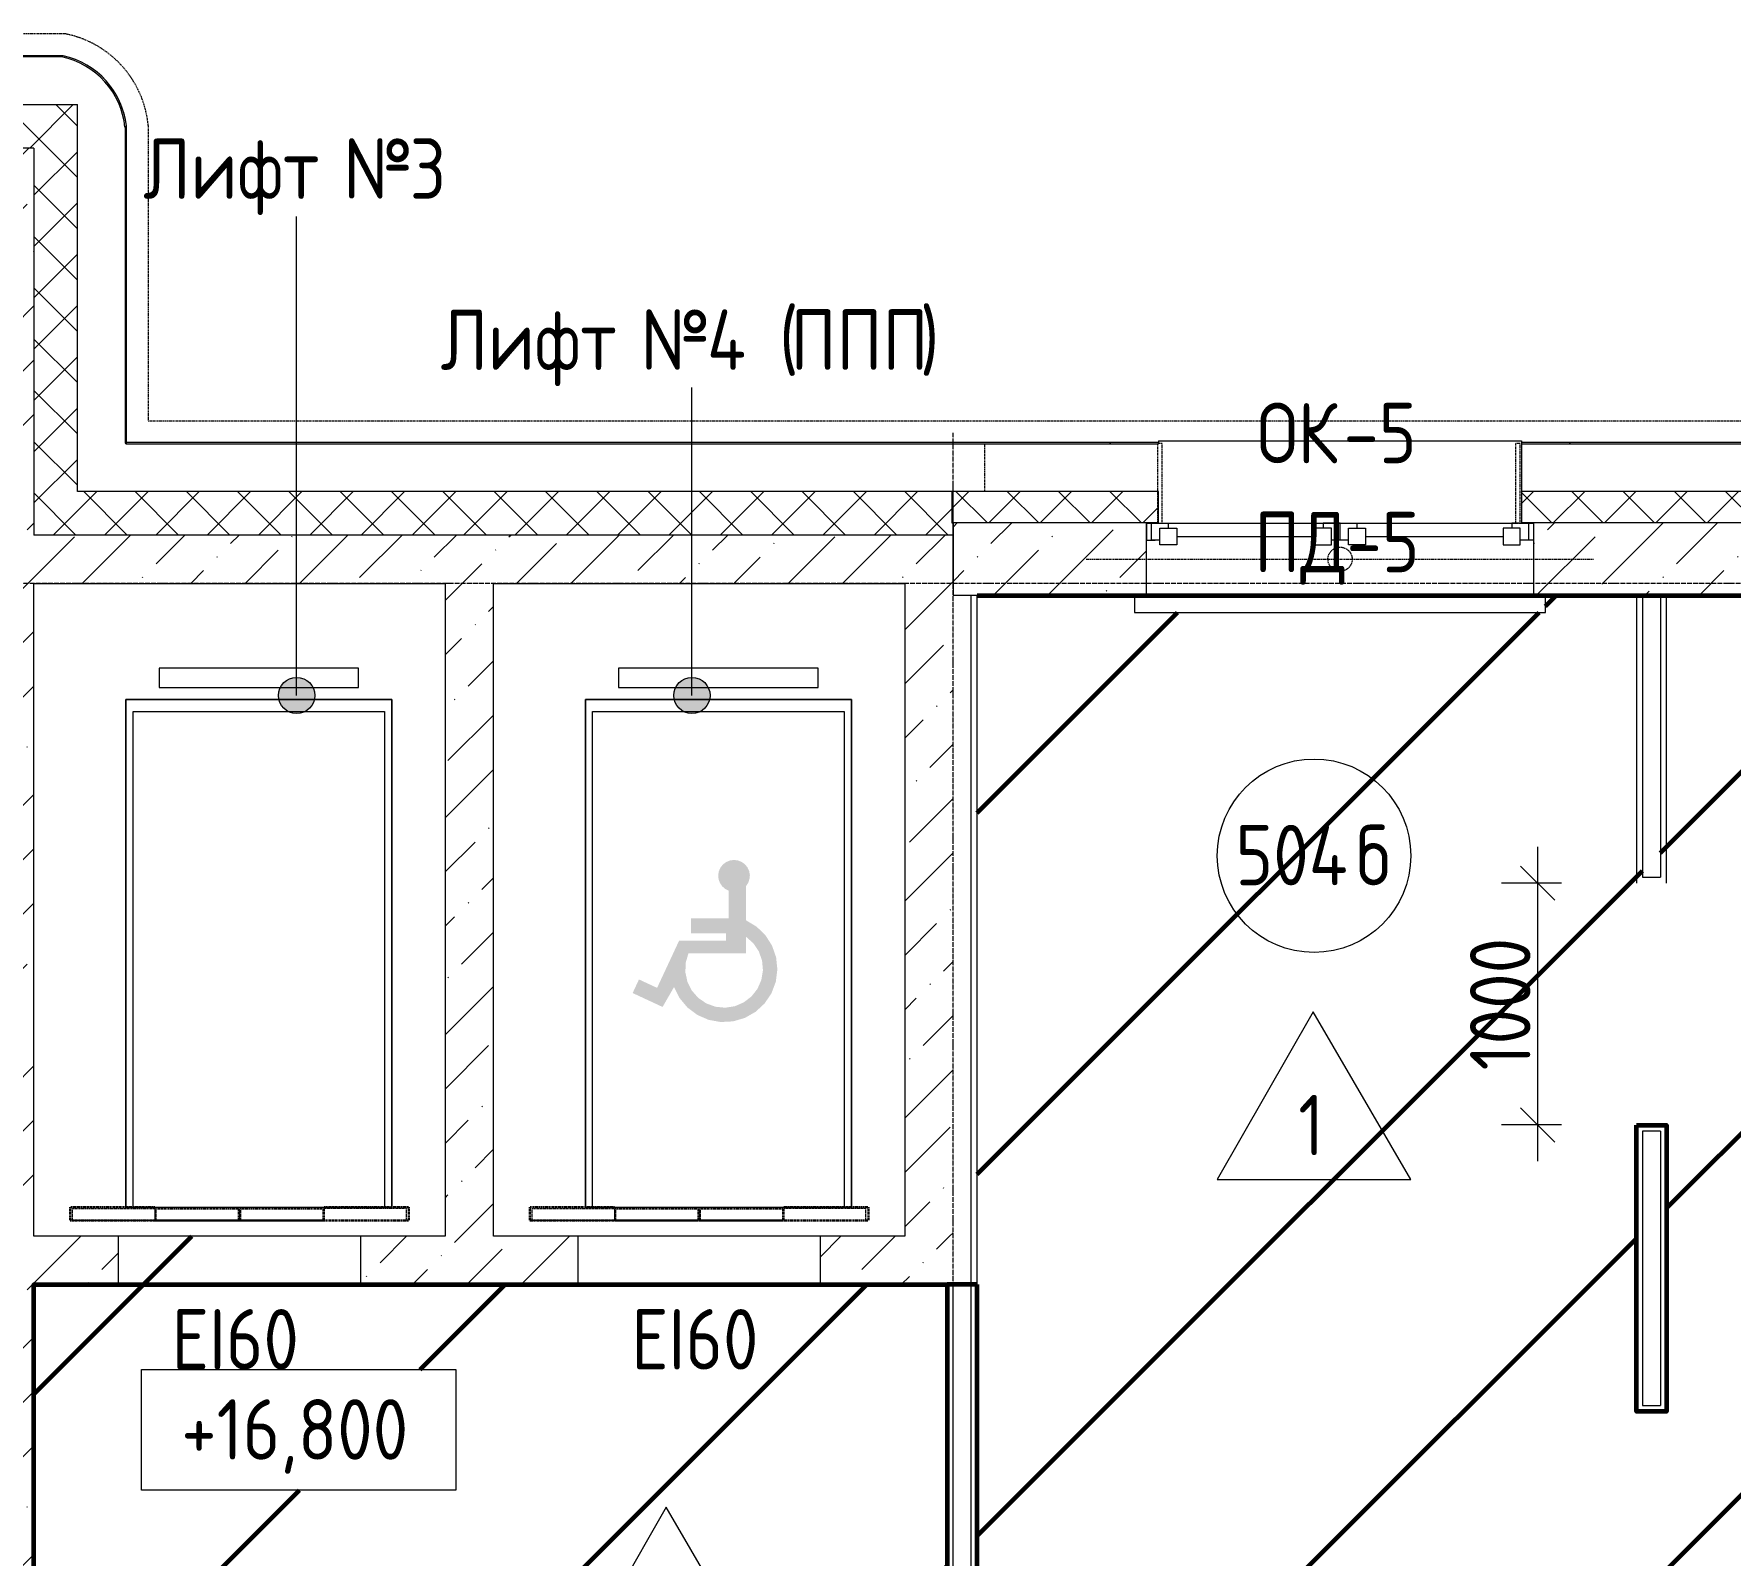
# Model space of a CAD drawing. Header units: millimetres. Extents: x -56773 to 323062, y -262288 to 76460.
# Drawn here: x 45809 to 52822, y -244927 to -238636 of the extents above; entities that cross this region are included whole.
import ezdxf

# ---------------------------------------------------------------- set-up
doc = ezdxf.new("R2010")
doc.units = ezdxf.units.MM
doc.linetypes.add('ADSK_Линия сетки', pattern=[25, 20, -2.5, 0, -2.5])
doc.linetypes.add('ADSK_Невидимые', pattern=[5, 3, -2])
for name, color, linetype, lineweight in [('1.1)Стяжка керамзит  2 этаж', 5, 'Continuous', 60), ('3.1 Штукатурка внешн стен', 5, 'Continuous', 60), ('_ Окна', 7, 'Continuous', 18), ('Аннотация', 7, 'Continuous', 20), ('Марки окон', 7, 'Continuous', 20), ('Марки помещений', 7, 'Continuous', 20), ('Обобщенные модели', 7, 'ADSK_Невидимые', 18), ('Оборудование', 7, 'Continuous', 18), ('Окна', 7, 'Continuous', 9), ('Оси', 7, 'Continuous', 9), ('Отметки', 7, 'Continuous', 9), ('Панели витража', 7, 'Continuous', 9), ('Перекрытие', 7, 'Continuous', 18), ('Размеры', 7, 'Continuous', 9), ('Стены внутренние', 7, 'Continuous', 18), ('Стены наружные', 7, 'Continuous', 18), ('Стены несущие', 7, 'Continuous', 30), ('Стены отделка', 7, 'Continuous', 30), ('Стены штриховка', 7, 'Continuous', 9), ('Узлы', 7, 'Continuous', 18)]:
    doc.layers.add(name, color=color, linetype=linetype, lineweight=lineweight)
doc.styles.add('GOST Common_2', font='', dxfattribs={"width": 0.9, "height": 250})
doc.styles.get('GOST Common_2').set_extended_font_data('GOST Common')
doc.dimstyles.new('ADSK_Основной_2_5_мм', dxfattribs={"dimscale": 304.8, "dimtxt": 251.428749, "dimasz": 0.463911, "dimexe": 0.492126, "dimexo": 0.984252, "dimgap": 0.098425, "dimtad": 1, "dimrnd": 0.01, "dimdsep": 46, "dimtxsty": 'GOST Common_2', "dimblk1": 'OBLIQUE', "dimblk2": 'OBLIQUE', "dimsah": 1, "dimcen": 0.09, "dimdle": 0.492126, "dimazin": 2, "dimtfac": 1, "dimtdec": 4, "dimtix": 1, "dimtmove": 0, "dimatfit": 3, "dimfxl": 1, "dimtvp": 1, "dimtolj": 1, "dimtzin": 0, "dimlwd": 20, "dimlwe": 20, "dimarcsym": 2})
pattern_1 = [(45, (9.36, -250313.7), (84.18955, 308.69595), [396.875, -79.375, 3.353, -76.022])]
pattern_2 = [(45, (9.36, -250313.7), (-106.066, 106.066), []), (135, (9.36, -250313.7), (-106.066, -106.066), [])]

# ---------------------------------------------------------------- blocks, each defined once
blk = doc.blocks.new('AS-Shakhta_lifta-GOST_5746-2003 - Лифт_3_2700х1700 проем 1000-730833-Маркировочный 5-й')
at = {"layer": 'Оборудование'}
h = blk.add_hatch(color=256, dxfattribs=at)
h.paths.add_polyline_path([(-9.5, 464.1), (-60.4, 461.4), (-109.3, 447.2), (-153.5, 422), (-190.9, 387.4), (-219.3, 345.2), (-237.2, 297.5), (-243.7, 247), (-238.5, 196.4), (-221.7, 148.3), (-194.4, 105.3), (-157.9, 69.8), (-114.3, 43.6), (-114.3, -98), (-123.4, -111.8), (-129.1, -131.3), (-130, -144.1), (-127, -160.5), (-120, -175.5), (-109.5, -188.4), (-96, -198.1), (-80.6, -204.2), (-64.1, -206.2), (-47.6, -203.9), (-32.3, -197.6), (-19, -187.7), (-8.6, -174.7), (-1.8, -159.5), (0.9, -143.1), (-0.6, -126.6), (-6.2, -110.9), (-15.5, -97.2), (-28, -86.3), (-42.9, -78.8), (-42.9, 35.4), (113.5, 35.4), (113.5, 97.4), (-31, 97.4), (-31, 128.1), (162.8, 128.1), (253.6, 322.9), (328.5, 288), (354.7, 344.2), (231, 401.8), (183.6, 319.7), (160.7, 365.2), (128, 404.3), (87.2, 434.8), (40.6, 455.1)])
h.paths.add_polyline_path([(-27.9, 404.9), (12.2, 401), (50, 387.2), (83.3, 364.5), (109.8, 334.2), (128, 298.2), (136.6, 258.9), (135.3, 218.6), (123.9, 180), (-114.3, 180), (-114.3, 111.7), (-144.4, 138.5), (-166.9, 171.9), (-180.4, 209.8), (-184, 249.9), (-177.6, 289.7), (-161.5, 326.6), (-136.7, 358.3), (-104.7, 382.9), (-67.7, 398.8)])
at = {"layer": 'Обобщенные модели', "lineweight": 30}
for p, q in [((780, 1285), (-620, 1285)), ((-620, 1230), (-620, 1285)), ((-267, 1235), (-267, 1285)), ((-267, 1285), (77, 1285)), ((77, 1285), (77, 1235)), ((83, 1235), (83, 1285)), ((83, 1285), (427, 1285)), ((427, 1285), (427, 1235)), ((780, 1230), (780, 1285)), ((-270, 1230), (-620, 1230)), ((77, 1235), (-267, 1235)), ((427, 1235), (83, 1235)), ((430, 1230), (780, 1230))]:
    blk.add_line(p, q, dxfattribs=at)
at = {"layer": 'Обобщенные модели', "linetype": 'ADSK_Невидимые', "lineweight": 18}
for p, q in [((-610, 1285), (-610, 1235)), ((-270, 1285), (-610, 1285)), ((-270, 1235), (-270, 1285)), ((430, 1235), (430, 1285)), ((430, 1285), (770, 1285)), ((770, 1285), (770, 1235)), ((-610, 1235), (-270, 1235)), ((770, 1235), (430, 1235))]:
    blk.add_line(p, q, dxfattribs=at)
at = {"layer": 'Оборудование'}
for p, q in [((-550, -870), (-550, 1230)), ((550, 1230), (-550, 1230)), ((-550, 1230), (-550, -870)), ((-520, -820), (-520, 1230)), ((520, 1230), (520, -820)), ((550, 1230), (550, -870)), ((550, -870), (550, 1230)), ((520, -820), (-520, -820)), ((550, -870), (-550, -870)), ((-550, -870), (550, -870))]:
    blk.add_line(p, q, dxfattribs=at)
at = {"layer": 'Узлы'}
for p, q in [((412.5, -920), (-412.5, -920)), ((-412.5, -920), (-412.5, -1000)), ((412.5, -1000), (412.5, -920)), ((-412.5, -1000), (412.5, -1000))]:
    blk.add_line(p, q, dxfattribs=at)
blk = doc.blocks.new('AS-Shakhta_lifta-GOST_5746-2003 - Лифт_3_2700х1700 проем 1001-793162-Маркировочный 5-й')
at = {"layer": 'Обобщенные модели', "lineweight": 30}
for p, q in [((780, 1285), (-620, 1285)), ((-620, 1230), (-620, 1285)), ((-267, 1235), (-267, 1285)), ((-267, 1285), (77, 1285)), ((77, 1285), (77, 1235)), ((83, 1235), (83, 1285)), ((83, 1285), (427, 1285)), ((427, 1285), (427, 1235)), ((780, 1230), (780, 1285)), ((-270, 1230), (-620, 1230)), ((77, 1235), (-267, 1235)), ((427, 1235), (83, 1235)), ((430, 1230), (780, 1230))]:
    blk.add_line(p, q, dxfattribs=at)
at = {"layer": 'Обобщенные модели', "linetype": 'ADSK_Невидимые', "lineweight": 18}
for p, q in [((-610, 1285), (-610, 1235)), ((-270, 1285), (-610, 1285)), ((-270, 1235), (-270, 1285)), ((430, 1235), (430, 1285)), ((430, 1285), (770, 1285)), ((770, 1285), (770, 1235)), ((-610, 1235), (-270, 1235)), ((770, 1235), (430, 1235))]:
    blk.add_line(p, q, dxfattribs=at)
at = {"layer": 'Оборудование'}
for p, q in [((-550, -870), (-550, 1230)), ((550, 1230), (-550, 1230)), ((-550, 1230), (-550, -870)), ((-520, -820), (-520, 1230)), ((520, 1230), (520, -820)), ((550, 1230), (550, -870)), ((550, -870), (550, 1230)), ((520, -820), (-520, -820)), ((550, -870), (-550, -870)), ((-550, -870), (550, -870))]:
    blk.add_line(p, q, dxfattribs=at)
at = {"layer": 'Узлы'}
for p, q in [((412.5, -920), (-412.5, -920)), ((-412.5, -920), (-412.5, -1000)), ((412.5, -1000), (412.5, -920)), ((-412.5, -1000), (412.5, -1000))]:
    blk.add_line(p, q, dxfattribs=at)
blk = doc.blocks.new('ОКНО L03 _2СТ_RS - ОК-5_1600х2000h-3556615-Маркировочный 5-й')
at = {"layer": '_ Окна'}
for p, q in [((-838.1, 149), (-838.1, 79)), ((-838.1, 149), (-833.1, 149)), ((-818.1, 149), (-748.1, 149)), ((-818.1, 79), (-818.1, 149)), ((-748.1, 149), (-748.1, 129)), ((-108.1, 149), (-108.1, 129)), ((-38.1, 149), (-108.1, 149)), ((-38.1, 79), (-38.1, 149)), ((-38.1, 149), (31.9, 149)), ((-38.1, 79), (-38.1, 149)), ((31.9, 149), (31.9, 129)), ((671.9, 149), (671.9, 129)), ((741.9, 149), (671.9, 149)), ((741.9, 79), (741.9, 149)), ((761.9, 149), (756.9, 149)), ((761.9, 149), (761.9, 79)), ((-838.1, 79), (-803.1, 79)), ((-783.1, 79), (-818.1, 79)), ((-783.1, 59), (-783.1, 129)), ((-783.1, 129), (-713.1, 129)), ((-713.1, 129), (-713.1, 59)), ((-713.1, 94), (-143.1, 94)), ((-143.1, 129), (-143.1, 59)), ((-73.1, 129), (-143.1, 129)), ((-73.1, 59), (-73.1, 129)), ((-38.1, 79), (-73.1, 79)), ((-3.1, 79), (-38.1, 79)), ((-3.1, 59), (-3.1, 129)), ((-3.1, 129), (66.9, 129)), ((66.9, 129), (66.9, 59)), ((66.9, 94), (636.9, 94)), ((636.9, 129), (636.9, 59)), ((706.9, 129), (636.9, 129)), ((706.9, 59), (706.9, 129)), ((741.9, 79), (706.9, 79)), ((761.9, 79), (726.9, 79)), ((-713.1, 59), (-783.1, 59)), ((-143.1, 59), (-73.1, 59)), ((66.9, 59), (-3.1, 59)), ((636.9, 59), (706.9, 59))]:
    blk.add_line(p, q, dxfattribs=at)
blk = doc.blocks.new('Подоконник_ - ПД-5-3556619-Маркировочный 5-й')
at = {"layer": 'Окна'}
for p, q in [((-850, -229), (-850, -300)), ((850, -300), (850, -229)), ((-850, -300), (850, -300))]:
    blk.add_line(p, q, dxfattribs=at)
blk = doc.blocks.new('Отлив_ - ОЦC-3495650-Маркировочный 5-й')
at = {"layer": 'Окна'}
for p, q in [((-750, 341), (-750, 333.5)), ((-750, 341), (750, 341)), ((-750, 341), (750, 341)), ((750, 341), (750, 333.5)), ((750, 328.5), (750, 131)), ((-735, 0), (725, 0)), ((745, 0), (750, 0))]:
    blk.add_line(p, q, dxfattribs=at)
blk = doc.blocks.new('Обобщенные модели 10 - Обобщенные модели 10-1218172-Маркировочный 5-й')
at = {"layer": 'Обобщенные модели'}
for p, q in [((49730, 9982.5), (49730, 9785)), ((50465, 9984), (50445, 9984)), ((50445, 9984), (50445, 9654)), ((50465, 9654), (50465, 9984)), ((51945, 9984), (51925, 9984)), ((51925, 9984), (51925, 9654)), ((51945, 9654), (51945, 9984)), ((50445, 9654), (50465, 9654)), ((51925, 9654), (51945, 9654))]:
    blk.add_line(p, q, dxfattribs=at)
blk = doc.blocks.new('Системная панель - 1_Алюминиевая панель гладкая RAL 1013-3033800-Маркировочный 5-й')
at = {"layer": 'Панели витража', "lineweight": 18}
for p, q in [((100, 2.5), (-100, 2.5)), ((-100, 2.5), (-100, -2.5)), ((100, -2.5), (100, 2.5)), ((-100, -2.5), (100, -2.5))]:
    blk.add_line(p, q, dxfattribs=at)
blk = doc.blocks.new('Системная панель - 1_Алюминиевая панель RAL 1013-3049439-Маркировочный 5-й')
at = {"layer": 'Панели витража', "lineweight": 18}
for p, q in [((2035, 2.5), (-2035, 2.5)), ((-2035, 2.5), (-2035, -2.5)), ((2035, -2.5), (2035, 2.5)), ((-2035, -2.5), (2035, -2.5))]:
    blk.add_line(p, q, dxfattribs=at)
blk = doc.blocks.new('Системная панель - 1_Алюминиевая панель RAL 1013-1342559-Маркировочный 5-й')
at = {"layer": 'Панели витража', "lineweight": 18}
for p, q in [((655, 2.5), (-655, 2.5)), ((-655, 2.5), (-655, -2.5)), ((655, -2.5), (655, 2.5)), ((-655, -2.5), (655, -2.5))]:
    blk.add_line(p, q, dxfattribs=at)
blk = doc.blocks.new('Системная панель - 1_Алюминиевая панель RAL 1013-3034049-Маркировочный 5-й')
at = {"layer": 'Панели витража', "lineweight": 18}
for p, q in [((-509.4, 2.5), (1.6, 2.5)), ((-509.4, -2.5), (-509.4, 2.5)), ((509.4, 2.5), (1.6, 2.5)), ((509.4, -2.5), (509.4, 2.5)), ((-509.4, -2.5), (1.6, -2.5)), ((509.4, -2.5), (1.6, -2.5))]:
    blk.add_line(p, q, dxfattribs=at)
blk = doc.blocks.new('Системная панель - 1_Алюминиевая панель RAL 1013-3033803-Маркировочный 5-й')
at = {"layer": 'Панели витража', "lineweight": 18}
for p, q in [((450, 2.5), (-450, 2.5)), ((-450, 2.5), (-450, -2.5)), ((450, -2.5), (450, 2.5)), ((-450, -2.5), (450, -2.5))]:
    blk.add_line(p, q, dxfattribs=at)
blk = doc.blocks.new('Панель изогнутая_маленькая - Панель изогнутая_RAL 1013-3031545-Маркировочный 5-й')
at = {"layer": 'Панели витража', "lineweight": 18}
for p, q in [((-195.2, 3.7), (-195.2, -4)), ((195.2, -4.7), (195.2, 3))]:
    blk.add_line(p, q, dxfattribs=at)
for radius, start, end in [(337.7, 54.59353, 125.2079), (331.4, 53.82205, 125.97368)]:
    blk.add_arc((-0.5, -272.2), radius, start, end, dxfattribs=at)
blk = doc.blocks.new('Обобщенные модели 13 - Обобщенные модели 1-3016844-Маркировочный 5-й')
at = {"layer": 'Обобщенные модели'}
for p, q in [((45930.8, 11677.5), (44700, 11677.5)), ((45918.7, 11587.5), (45921.3, 11587.5)), ((46272.5, 11299.2), (46272.5, 10077.5)), ((46272.5, 10077.5), (61863.3, 10077.5))]:
    blk.add_line(p, q, dxfattribs=at)
for radius, start, end in [(427.7, 5.51168, 78.6758), (337.7, 53.1663, 56.95113), (337.7, 42.64714, 46.8016), (337.7, 32.3251, 36.65207), (337.7, 22.08338, 26.50254), (337.7, 11.88224, 16.35302), (337.7, 6.26616, 6.58737)]:
    blk.add_arc((45846.8, 11258.1), radius, start, end, dxfattribs=at)
blk = doc.blocks.new('BS_Перемычка металлическая - BS_Перемычка металлическая-3881251-Маркировочный 5-й')
at = {"layer": 'Обобщенные модели', "linetype": 'ADSK_Невидимые', "lineweight": 18}
blk.add_line((-1050, 0), (1050, 0), dxfattribs=at)
blk.add_circle((0, 0), 50, dxfattribs=at)
blk = doc.blocks.new('ADSK_Марка_Помещение_ОдноЗначение - Номер-159740-Маркировочный 5-й')
at = {"layer": 'Марки помещений'}
blk.add_circle((0, 0), 4, dxfattribs=at)
blk = doc.blocks.new('_Oblique')
at = {"color": 0, "linetype": 'ByBlock', "lineweight": -2}
blk.add_line((-0.5, -0.5), (0.5, 0.5), dxfattribs=at)
blk = doc.blocks.new('*D6874')
at = {"layer": 'Defpoints', "color": 0, "transparency": 16777216}
for p in [(52026.5, -242148.7), (52424.4, -242148.7), (52424.4, -243148.7)]:
    blk.add_point(p, dxfattribs=at)
at = {"layer": 'Размеры', "color": 0, "lineweight": 20, "transparency": 16777216}
for p, q in [((52026.5, -243298.7), (52026.5, -241998.7)), ((52124.4, -242148.7), (51876.5, -242148.7)), ((52124.4, -243148.7), (51876.5, -243148.7))]:
    blk.add_line(p, q, dxfattribs=at)
at = {"layer": 'Размеры', "color": 0, "lineweight": 20, "transparency": 16777216, "xscale": 141.4, "yscale": 141.4, "zscale": 141.4}
for p, rotation in [((52026.5, -242148.7), 90), ((52026.5, -243148.7), 270)]:
    blk.add_blockref('_Oblique', p, dxfattribs=dict(at, rotation=rotation))
at = {"layer": 'Размеры', "color": 0, "lineweight": 9, "transparency": 16777216, "insert": (51871.5, -242648.7), "char_height": 250, "width": 700.591, "attachment_point": 5, "rotation": 90, "style": 'GOST Common_2'}
blk.add_mtext('\\A1;1000', dxfattribs=at)
blk = doc.blocks.new('ADSK_Марка_Помещение_ТипПола_ГОСТ21-501-2011 - Отделка пола-1456712-Маркировочный 5-й')
at = {"layer": 'Марки помещений'}
for p, q in [((0, 6.934), (-3.965, 0)), ((4.041, 0), (0, 6.934)), ((-3.965, 0), (4.041, 0))]:
    blk.add_line(p, q, dxfattribs=at)
blk = doc.blocks.new('Высотные отметки - Рамка-12095-Маркировочный 5-й')
at = {"layer": 'Аннотация', "lineweight": 20}
for p, q in [((-6.5, 0), (-6.5, 5)), ((-6.5, 5), (6.5, 5)), ((6.5, 5), (6.5, 0)), ((6.5, 0), (-6.5, 0))]:
    blk.add_line(p, q, dxfattribs=at)

msp = doc.modelspace()

# ---------------------------------------------------------------- hatches: boundary and pattern name
at = {"layer": '1.1)Стяжка керамзит  2 этаж', "transparency": 33554687}
h = msp.add_hatch(dxfattribs=at)
h.set_pattern_fill('ANSI31', color=5, scale=333)
h.paths.add_polyline_path([(55409.3615, -240958.7359), (54859.3615, -240958.7359), (54859.3615, -241029.7359), (53159.3615, -241029.7359), (53159.3615, -240958.7359), (52559.3615, -240958.7359), (52534.3615, -240958.7359), (52534.3615, -242123.7359), (52459.3615, -242123.7359), (52459.3615, -240958.7359), (52434.3615, -240958.7359), (52059.3615, -240958.7359), (52059.3615, -241029.7359), (50359.3615, -241029.7359), (50359.3615, -240958.7359), (49709.3615, -240958.7359), (49709.3615, -244333.7359), (49709.3615, -246308.7359), (50234.3615, -246308.7359), (50234.3615, -247358.7359), (52359.3615, -247358.7359), (52359.3615, -246041.2359), (52559.3615, -246041.2359), (52559.3615, -247358.7359), (52684.3615, -247358.7359), (52684.3615, -247483.7359), (53884.3615, -247483.7359), (53884.3615, -247358.7359), (54009.3615, -247358.7359), (54009.3615, -246633.7359), (55409.3615, -246633.7359)])
h.paths.add_polyline_path([(52434.3615, -243148.7359), (52559.3615, -243148.7359), (52559.3615, -244333.7359), (52434.3615, -244333.7359)], flags=16)
h.paths.add_polyline_path([(52459.3615, -243173.7359), (52534.3615, -243173.7359), (52534.3615, -244308.7359), (52459.3615, -244308.7359)], flags=0)
h = msp.add_hatch(dxfattribs=at)
h.set_pattern_fill('ANSI31', color=5, scale=333)
h.paths.add_polyline_path([(49584.3615, -243808.7359), (49059.3615, -243808.7359), (49059.3615, -243608.7359), (48059.3615, -243608.7359), (48059.3615, -243808.7359), (47159.3615, -243808.7359), (47159.3615, -243608.7359), (46159.3615, -243608.7359), (46159.3615, -243808.7359), (45809.3615, -243808.7359), (45809.3615, -247483.7359), (48599.3615, -247483.7359), (48599.3615, -246308.7359), (49584.3615, -246308.7359)])
h.paths.add_polyline_path([(46253.8833, -244659.6173), (46253.8833, -244159.6173), (47553.8833, -244159.6173), (47553.8833, -244659.6173)], flags=16)
h.paths.add_polyline_path([(46316.8438, -244222.4967), (47095.4153, -244222.4967), (47095.4153, -243847.4967), (46316.8438, -243847.4967)], flags=24)
h.paths.add_polyline_path([(48216.8438, -244222.4967), (48995.4153, -244222.4967), (48995.4153, -243847.4967), (48216.8438, -243847.4967)], flags=24)
h.paths.add_polyline_path([(46356.1371, -244643.0293), (47831.1371, -244643.0293), (47831.1371, -244220.4103), (46356.1371, -244220.4103)], flags=24)
at = {"layer": 'Аннотация', "lineweight": 9}
h = msp.add_hatch(color=256, dxfattribs=at)
edge = h.paths.add_edge_path()
edge.add_arc((46895.5254, -241372.3438), 75, 0, 360)
h = msp.add_hatch(color=256, dxfattribs=at)
edge = h.paths.add_edge_path()
edge.add_arc((48529.8346, -241372.3438), 75, 0, 360)
at = {"layer": 'Стены внутренние', "lineweight": 9}
h = msp.add_hatch(dxfattribs=at)
h.set_pattern_fill('FP_2', color=256, style=0, pattern_type=2)
h.set_pattern_definition(pattern_1)
h.paths.add_polyline_path([(56409.3615, -240958.7359), (56409.3615, -240659.7359), (54809.3615, -240659.7359), (54809.3615, -240958.7359), (55685.0249, -240958.7359)])
h.paths.add_polyline_path([(58572.852, -240958.7359), (59209.3615, -240958.7359), (59209.3615, -240659.7359), (58009.3615, -240659.7359), (58009.3615, -240958.7359)])
h.paths.add_polyline_path([(52559.3615, -240958.7359), (53209.3615, -240958.7359), (53209.3615, -240659.7359), (52009.3615, -240659.7359), (52009.3615, -240958.7359), (52534.3615, -240958.7359)])
h.paths.add_polyline_path([(61809.3615, -240958.7359), (61859.3615, -240958.7359), (61859.3615, -240658.7359), (60809.3615, -240659.7359), (60809.3615, -240958.7359), (61409.3615, -240958.7359), (61409.3615, -240708.7359), (61809.3615, -240708.7359), (61809.3615, -240854.1935)])
h.paths.add_polyline_path([(49684.3615, -240958.7359), (50409.3615, -240958.7359), (50409.3615, -240659.7359), (49609.3615, -240658.7359), (49609.3615, -240958.7359)])
at = {"layer": 'Стены наружные', "lineweight": 9}
h = msp.add_hatch(dxfattribs=at)
h.set_pattern_fill('FP_4', color=256, style=0, pattern_type=2)
h.set_pattern_definition(pattern_2)
h.paths.add_polyline_path([(45609.3615, -239108.7359), (45989.3615, -239108.7359), (45989.3615, -238928.7359), (45420.3169, -238928.7359), (45420.3169, -239108.7359), (45577.63, -239108.7359)])
h.paths.add_polyline_path([(42420.3169, -239108.7359), (42420.3169, -238928.7359), (42009.3615, -238928.7359), (42009.3615, -239108.7359), (42328.8245, -239108.7359)])
h = msp.add_hatch(dxfattribs=at)
h.set_pattern_fill('FP_2', color=256, style=0, pattern_type=2)
h.set_pattern_definition(pattern_1)
h.paths.add_polyline_path([(45609.3615, -247708.7359), (45809.3615, -247708.7359), (45809.3615, -239108.7359), (45609.3615, -239108.7359), (45609.3615, -247508.7359)])
h = msp.add_hatch(dxfattribs=at)
h.set_pattern_fill('FP_4', color=256, style=0, pattern_type=2)
h.set_pattern_definition(pattern_2)
h.paths.add_polyline_path([(45989.3615, -240708.7359), (45989.3615, -239108.7359), (45809.3615, -239108.7359), (45809.3615, -240708.7359)])
h = msp.add_hatch(dxfattribs=at)
h.set_pattern_fill('FP_4', color=256, style=0, pattern_type=2)
h.set_pattern_definition(pattern_2)
h.paths.add_polyline_path([(45989.3615, -240708.7359), (49609.3615, -240708.7359), (49609.3615, -240528.7359), (45989.3615, -240528.7359)])
h = msp.add_hatch(dxfattribs=at)
h.set_pattern_fill('FP_4', color=256, style=0, pattern_type=2)
h.set_pattern_definition(pattern_2)
h.paths.add_polyline_path([(61460.6791, -240658.7359), (61809.3615, -240658.7359), (61809.3615, -240528.7359), (60759.3615, -240528.7359), (60759.3615, -240658.7359)])
h.paths.add_polyline_path([(51959.3615, -240658.7359), (53259.3615, -240658.7359), (53259.3615, -240528.7359), (51959.3615, -240528.7359)])
h.paths.add_polyline_path([(54759.3615, -240658.7359), (56459.3615, -240658.7359), (56459.3615, -240528.7359), (54759.3615, -240528.7359)])
h.paths.add_polyline_path([(58572.852, -240658.7359), (59259.3615, -240658.7359), (59259.3615, -240528.7359), (57959.3615, -240528.7359), (57959.3615, -240658.7359)])
h.paths.add_polyline_path([(49604.3615, -240658.7359), (50459.3615, -240658.7359), (50459.3615, -240528.7359), (49604.3615, -240528.7359)])
h = msp.add_hatch(dxfattribs=at)
h.set_pattern_fill('FP_2', color=256, style=0, pattern_type=2)
h.set_pattern_definition(pattern_1)
h.paths.add_polyline_path([(47509.3615, -240908.7359), (49609.3615, -240908.7359), (49609.3615, -240708.7359), (45809.3615, -240708.7359), (45809.3615, -240908.7359)])
h = msp.add_hatch(dxfattribs=at)
h.set_pattern_fill('FP_2', color=256, style=0, pattern_type=2)
h.set_pattern_definition(pattern_1)
h.paths.add_polyline_path([(47709.3615, -243608.7359), (47709.3615, -240908.7359), (47509.3615, -240908.7359), (47509.3615, -243608.7359)])
h = msp.add_hatch(dxfattribs=at)
h.set_pattern_fill('FP_2', color=256, style=0, pattern_type=2)
h.set_pattern_definition(pattern_1)
h.paths.add_polyline_path([(49609.3615, -243608.7359), (49609.3615, -240908.7359), (49409.3615, -240908.7359), (49409.3615, -243608.7359)])
h = msp.add_hatch(dxfattribs=at)
h.set_pattern_fill('FP_2', color=256, style=0, pattern_type=2)
h.set_pattern_definition(pattern_1)
h.paths.add_polyline_path([(49609.3615, -243808.7359), (49609.3615, -243608.7359), (49059.3615, -243608.7359), (49059.3615, -243808.7359)])
h.paths.add_polyline_path([(46159.3615, -243808.7359), (46159.3615, -243608.7359), (45809.3615, -243608.7359), (45809.3615, -243808.7359)])
h.paths.add_polyline_path([(48059.3615, -243808.7359), (48059.3615, -243608.7359), (47159.3615, -243608.7359), (47159.3615, -243808.7359)])

# ---------------------------------------------------------------- linework, layer by layer
at = {"layer": '1.1)Стяжка керамзит  2 этаж'}
for points in [[(52434.3615, -243148.7359), (52559.3615, -243148.7359), (52559.3615, -244333.7359), (52434.3615, -244333.7359)], [(49709.3615, -243808.7359), (49584.3615, -243808.7359), (49584.3615, -246308.7359), (49709.3615, -246308.7359)]]:
    msp.add_lwpolyline(points, close=True, dxfattribs=at)
at = {"layer": '3.1 Штукатурка внешн стен'}
for points in [[(49709.3615, -240958.7359), (61609.3615, -240958.7359), (61609.3615, -246633.7359)], [(42009.3615, -247708.7359), (45809.3615, -247708.7359), (45809.3615, -243808.7359), (49584.3615, -243808.7359)]]:
    msp.add_lwpolyline(points, dxfattribs=at)
at = {"layer": 'Аннотация', "lineweight": 9}
for p, q in [((46895.5254, -241372.3438), (46895.5254, -239390.8462)), ((48529.8346, -241372.3438), (48529.8346, -240098.4491))]:
    msp.add_line(p, q, dxfattribs=at)
for centre in [(46895.5254, -241372.3438), (48529.8346, -241372.3438)]:
    msp.add_circle(centre, 75, dxfattribs=at)
at = {"layer": 'Оси', "color": 253, "linetype": 'ADSK_Линия сетки', "lineweight": 5, "true_color": 0xaaaaaa}
for p, q in [((49609.3615, -261287.5872), (49609.3615, -240286.2598)), ((62528.5982, -240908.7359), (-25230.7352, -240908.7359))]:
    msp.add_line(p, q, dxfattribs=at)
at = {"layer": 'Перекрытие'}
for p, q in [((47159.3615, -243608.7359), (46159.3615, -243608.7359)), ((49059.3615, -243608.7359), (48059.3615, -243608.7359))]:
    msp.add_line(p, q, dxfattribs=at)
at = {"layer": 'Стены несущие', "lineweight": 9}
for p, q in [((45809.3615, -239108.7359), (45609.3615, -239108.7359)), ((49609.3615, -240658.7359), (49609.3615, -240908.7359)), ((50409.3615, -240958.7359), (50409.3615, -240659.7359)), ((50409.3615, -240659.7359), (50459.3615, -240659.7359)), ((50459.3615, -240659.7359), (50459.3615, -240658.7359)), ((51959.3615, -240658.7359), (51959.3615, -240659.7359)), ((51959.3615, -240659.7359), (52009.3615, -240659.7359)), ((52009.3615, -240659.7359), (52009.3615, -240958.7359)), ((49609.3615, -240708.7359), (45809.3615, -240708.7359)), ((49609.3615, -240908.7359), (49609.3615, -240708.7359)), ((45809.3615, -243608.7359), (45809.3615, -240908.7359)), ((45809.3615, -240908.7359), (47509.3615, -240908.7359)), ((47509.3615, -240908.7359), (47509.3615, -243608.7359)), ((47709.3615, -243608.7359), (47709.3615, -240908.7359)), ((47709.3615, -240908.7359), (49409.3615, -240908.7359)), ((49409.3615, -240908.7359), (49409.3615, -243608.7359)), ((49709.3615, -240958.7359), (50409.3615, -240958.7359)), ((49709.3615, -244333.7359), (49709.3615, -240958.7359)), ((52009.3615, -240958.7359), (52434.3615, -240958.7359)), ((52434.3615, -240958.7359), (52434.3615, -242148.7359)), ((52559.3615, -240958.7359), (53209.3615, -240958.7359)), ((52559.3615, -242148.7359), (52559.3615, -240958.7359)), ((52434.3615, -243148.7359), (52434.3615, -244333.7359)), ((52559.3615, -244333.7359), (52559.3615, -243148.7359)), ((46159.3615, -243608.7359), (45809.3615, -243608.7359)), ((46159.3615, -243808.7359), (46159.3615, -243608.7359)), ((47509.3615, -243608.7359), (47159.3615, -243608.7359)), ((47159.3615, -243608.7359), (47159.3615, -243808.7359)), ((48059.3615, -243608.7359), (47709.3615, -243608.7359)), ((48059.3615, -243808.7359), (48059.3615, -243608.7359)), ((49409.3615, -243608.7359), (49059.3615, -243608.7359)), ((49059.3615, -243608.7359), (49059.3615, -243808.7359)), ((45809.3615, -247583.7359), (45809.3615, -243808.7359)), ((45809.3615, -243808.7359), (46159.3615, -243808.7359)), ((47159.3615, -243808.7359), (48059.3615, -243808.7359)), ((49059.3615, -243808.7359), (49709.3615, -243808.7359)), ((49584.3615, -243808.7359), (49584.3615, -246308.7359))]:
    msp.add_line(p, q, dxfattribs=at)
at = {"layer": 'Стены отделка', "lineweight": 9}
for p, q in [((44709.3615, -238928.7359), (45989.3615, -238928.7359)), ((45989.3615, -240528.7359), (45989.3615, -238928.7359)), ((45809.3615, -239108.7359), (45609.3615, -239108.7359)), ((45809.3615, -239108.7359), (45809.3615, -240708.7359)), ((49609.3615, -240528.7359), (45989.3615, -240528.7359)), ((50459.3615, -240528.7359), (49604.3615, -240528.7359)), ((49604.3615, -240528.7359), (49604.3615, -240658.7359)), ((49609.3615, -240708.7359), (49609.3615, -240528.7359)), ((50459.3615, -240658.7359), (50459.3615, -240528.7359)), ((53259.3615, -240528.7359), (51959.3615, -240528.7359)), ((51959.3615, -240528.7359), (51959.3615, -240658.7359)), ((49604.3615, -240658.7359), (49609.3615, -240658.7359))]:
    msp.add_line(p, q, dxfattribs=at)
at = {"layer": 'Стены штриховка', "lineweight": 9}
for p, q in [((50459.3615, -240658.7359), (49609.3615, -240658.7359)), ((53259.3615, -240658.7359), (51959.3615, -240658.7359)), ((49609.3615, -240908.7359), (49609.3615, -240958.7359)), ((49709.3615, -240958.7359), (49609.3615, -240958.7359)), ((49684.3615, -246308.7359), (49684.3615, -240958.7359)), ((52559.3615, -240958.7359), (52434.3615, -240958.7359)), ((52459.3615, -240958.7359), (52459.3615, -242123.7359)), ((52534.3615, -240958.7359), (52534.3615, -242123.7359)), ((52459.3615, -242123.7359), (52534.3615, -242123.7359)), ((52459.3615, -243173.7359), (52459.3615, -244308.7359)), ((52534.3615, -243173.7359), (52459.3615, -243173.7359)), ((52534.3615, -243173.7359), (52534.3615, -244308.7359)), ((49609.3615, -246308.7359), (49609.3615, -243808.7359)), ((52459.3615, -244308.7359), (52534.3615, -244308.7359)), ((49709.3615, -244333.7359), (49709.3615, -244408.7359))]:
    msp.add_line(p, q, dxfattribs=at)

# ---------------------------------------------------------------- block references
at = {"layer": 'Марки помещений', "xscale": 99.99999999999993, "yscale": 99.99999999999993, "zscale": 99.99999999999993}
for name, p in [('ADSK_Марка_Помещение_ОдноЗначение - Номер-159740-Маркировочный 5-й', (51101.9681, -242035.1581)), ('ADSK_Марка_Помещение_ТипПола_ГОСТ21-501-2011 - Отделка пола-1456712-Маркировочный 5-й', (51098.4628, -243374.1048)), ('ADSK_Марка_Помещение_ТипПола_ГОСТ21-501-2011 - Отделка пола-1456712-Маркировочный 5-й', (48423.3378, -245422.2283))]:
    msp.add_blockref(name, p, dxfattribs=at)
at = {"layer": 'Обобщенные модели'}
for name in ['Обобщенные модели 13 - Обобщенные модели 1-3016844-Маркировочный 5-й', 'Обобщенные модели 10 - Обобщенные модели 10-1218172-Маркировочный 5-й']:
    msp.add_blockref(name, (9.3615, -250313.7049), dxfattribs=at)
at = {"layer": 'Обобщенные модели', "linetype": 'ADSK_Невидимые', "lineweight": 18}
msp.add_blockref('BS_Перемычка металлическая - BS_Перемычка металлическая-3881251-Маркировочный 5-й', (51209.3615, -240808.7359), dxfattribs=at)
at = {"layer": 'Оборудование', "rotation": 180}
for name, p in [('AS-Shakhta_lifta-GOST_5746-2003 - Лифт_3_2700х1700 проем 1001-793162-Маркировочный 5-й', (46739.3615, -242258.7359)), ('AS-Shakhta_lifta-GOST_5746-2003 - Лифт_3_2700х1700 проем 1000-730833-Маркировочный 5-й', (48639.3615, -242258.7359))]:
    msp.add_blockref(name, p, dxfattribs=at)
at = {"layer": 'Окна'}
for name, p in [('Отлив_ - ОЦC-3495650-Маркировочный 5-й', (51209.3615, -240659.7359)), ('ОКНО L03 _2СТ_RS - ОК-5_1600х2000h-3556615-Маркировочный 5-й', (51247.4615, -240808.7359))]:
    msp.add_blockref(name, p, dxfattribs=at)
at = {"layer": 'Окна', "color": 7, "true_color": 0xffffff}
msp.add_blockref('Подоконник_ - ПД-5-3556619-Маркировочный 5-й', (51209.3615, -240729.7359), dxfattribs=at)
at = {"layer": 'Отметки', "lineweight": 20, "xscale": 99.99999999999993, "yscale": 99.99999999999993, "zscale": 99.99999999999993}
msp.add_blockref('Высотные отметки - Рамка-12095-Маркировочный 5-й', (46903.8833, -244659.6173), dxfattribs=at)
at = {"layer": 'Панели витража'}
for name, p, rotation in [('Панель изогнутая_маленькая - Панель изогнутая_RAL 1013-3031545-Маркировочный 5-й', (46058.7329, -238873.7359), 312.0152720236958), ('Системная панель - 1_Алюминиевая панель RAL 1013-1342559-Маркировочный 5-й', (46189.3615, -239673.7359), 269.9999999999901), ('Системная панель - 1_Алюминиевая панель RAL 1013-3049439-Маркировочный 5-й', (48224.3615, -240328.7359), 180), ('Системная панель - 1_Алюминиевая панель гладкая RAL 1013-3033800-Маркировочный 5-й', (50359.3615, -240328.7359), 180), ('Системная панель - 1_Алюминиевая панель гладкая RAL 1013-3033800-Маркировочный 5-й', (52059.3615, -240328.7359), 180), ('Системная панель - 1_Алюминиевая панель RAL 1013-3033803-Маркировочный 5-й', (52609.3615, -240328.7359), 180)]:
    msp.add_blockref(name, p, dxfattribs=dict(at, rotation=rotation))
at = {"layer": 'Панели витража', "lineweight": 18}
msp.add_blockref('Системная панель - 1_Алюминиевая панель RAL 1013-3034049-Маркировочный 5-й', (45418.7329, -238728.7359), dxfattribs=at)

# ---------------------------------------------------------------- texts
at = {"layer": 'Аннотация', "lineweight": 9, "char_height": 250, "attachment_point": 1, "style": 'GOST Common_2'}
for s, insert, width in [('Лифт', (46261.4754, -239068.4191), 909.113625), ('\\fGOST Common|b0|i0|c204|p34|;\\W.9;№', (47088.9598, -239068.4191), 331.898625), ('\\fGOST Common|b0|i0|c204|p34|;\\W.9;3', (47362.8035, -239068.4191), 194.810062), ('4 (', (48592.1128, -239776.022), 418.480875), ('\\fGOST Common|b0|i0|c204|p34|;\\W.9;)', (49473.1753, -239776.022), 108.227812), ('Лифт', (47490.7846, -239776.022), 909.113625), ('\\fGOST Common|b0|i0|c204|p34|;\\W.9;№', (48318.269, -239776.022), 331.898625), ('ППП', (48937.394, -239776.022), 649.366875)]:
    msp.add_mtext(s, dxfattribs=dict(at, insert=insert, width=width))
at = {"layer": 'Аннотация', "color": 1, "lineweight": 9, "true_color": 0xff0000, "char_height": 250, "width": 663.79725, "attachment_point": 1, "style": 'GOST Common_2'}
for insert in [(46379.3438, -243909.9967), (48279.3438, -243909.9967)]:
    msp.add_mtext('EI60', dxfattribs=dict(at, insert=insert))
at = {"layer": 'Марки окон', "lineweight": 5, "char_height": 250, "attachment_point": 1, "style": 'GOST Common_2'}
for s, insert, width in [('ОК', (50866.4541, -240161.7228), 432.91125), ('-5', (51223.6416, -240161.7228), 389.620125), ('ПД', (50854.7541, -240612.7228), 461.772), ('-5', (51235.7541, -240612.7228), 389.620125)]:
    msp.add_mtext(s, dxfattribs=dict(at, insert=insert, width=width))
at = {"layer": 'Марки помещений', "lineweight": 9, "char_height": 250, "attachment_point": 1, "style": 'GOST Common_2'}
for s, insert, width in [('504', (50776.6108, -241907.4331), 606.07575), ('\\fGOST Common|b0|i0|c204|p34|;\\W.9;б', (51276.6733, -241907.4331), 194.810062), ('\\fGOST Common|b0|i0|c204|p34|;\\W.9;1', (51036.5304, -243024.0956), 137.088562)]:
    msp.add_mtext(s, dxfattribs=dict(at, insert=insert, width=width))
at = {"layer": 'Отметки', "lineweight": 20, "insert": (46418.6371, -244282.9103), "char_height": 250, "width": 1164.590943, "attachment_point": 1, "line_spacing_factor": 1.022761, "style": 'GOST Common_2'}
msp.add_mtext('+16,800', dxfattribs=at)

# ---------------------------------------------------------------- dimensions: what is measured, and where the dimension line sits
at = {"layer": 'Размеры', "lineweight": 9}
dim = msp.add_linear_dim(base=(52026.505, -242148.7359), p1=(52424.3615, -243148.7359), p2=(52424.3615, -242148.7359), angle=90, dimstyle='ADSK_Основной_2_5_мм', override={"dimpost": '<>', "dimfxl": 1000}, dxfattribs=at)
dim.commit()
dim.dimension.update_dxf_attribs({"geometry": '*D6874', "text_midpoint": (51871.505, -242648.7359)})

doc.saveas('drawing.dxf')
